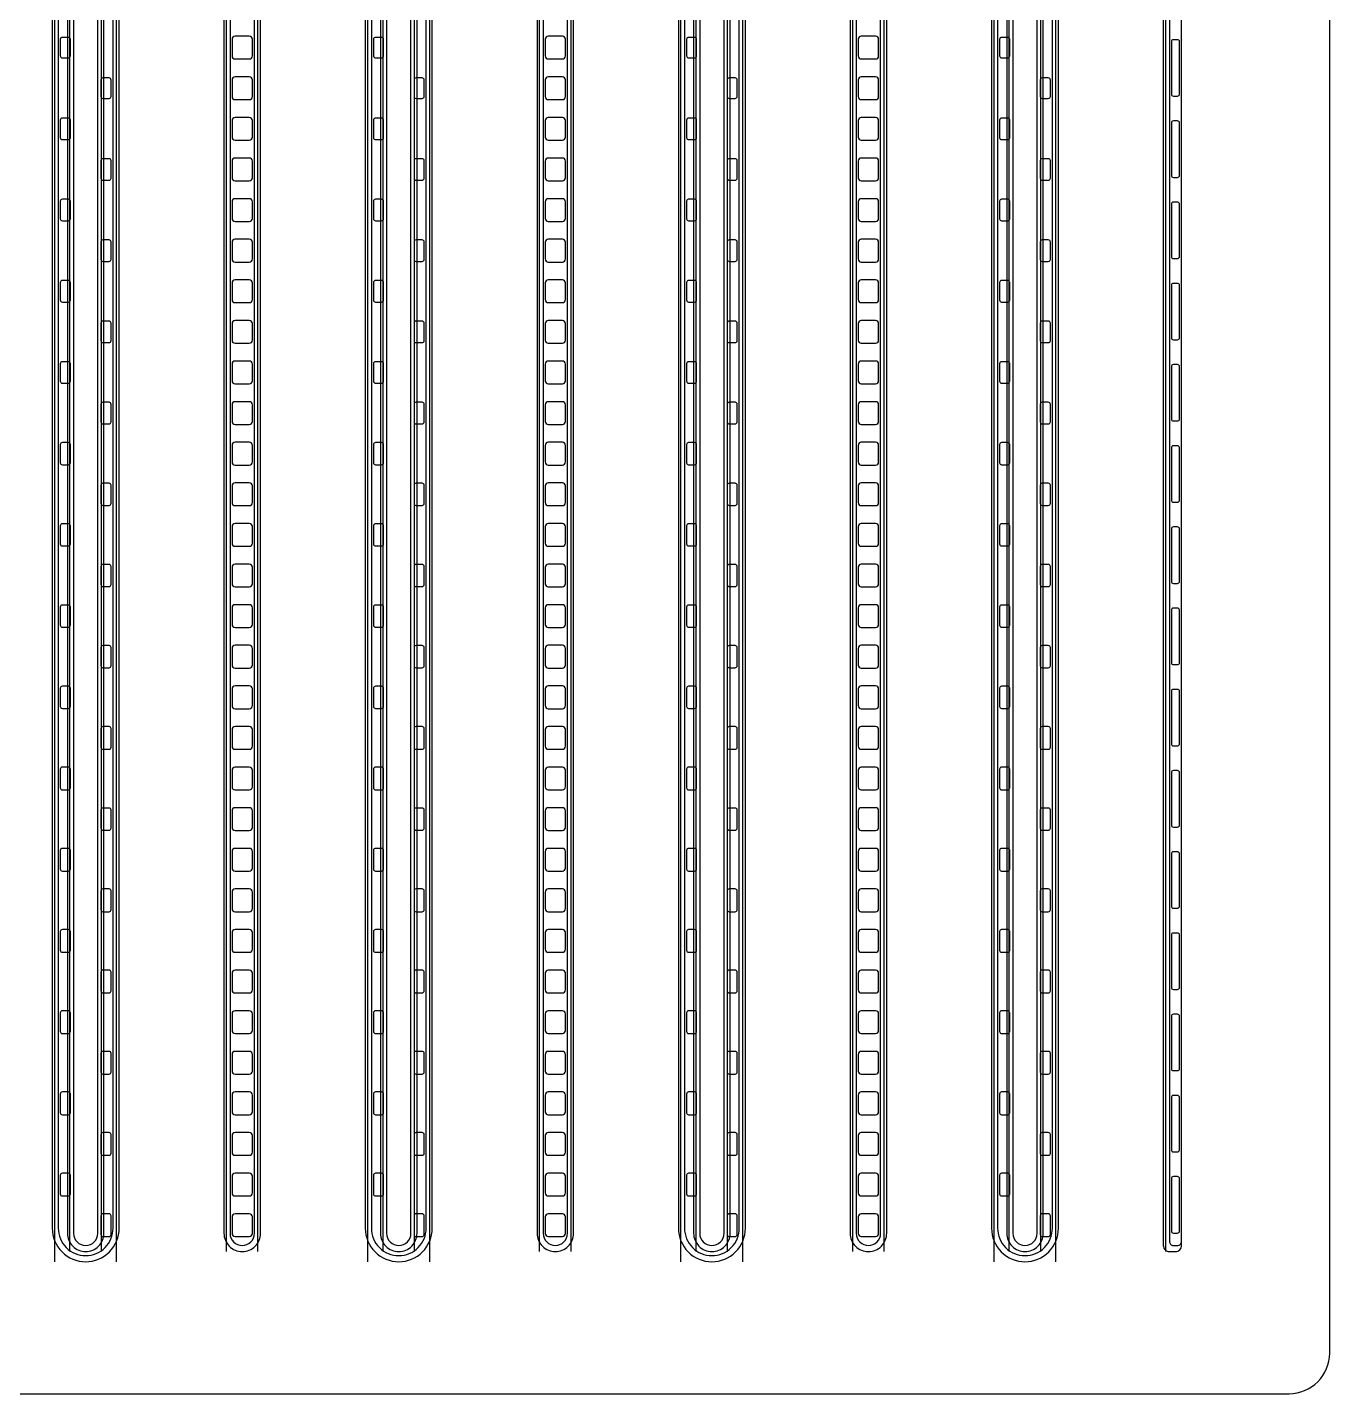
# Model space of a CAD drawing. Header units: millimetres. Extents: x -61 to 69, y -61 to 70.
# Drawn here: x -2.9 to 61.3, y -61.3 to 6 of the extents above; entities that cross this region are included whole.
import ezdxf

# ---------------------------------------------------------------- set-up
doc = ezdxf.new("R2010")
doc.units = ezdxf.units.MM
for name, color, linetype in [('LAND_GROOVE_BOTH_FACES', 2, 'Continuous'), ('LAND_RECESS_TOP', 3, 'Continuous'), ('LAND_WINDOW_THRU', 4, 'Continuous'), ('MASK_NO_FILLER', 30, 'Continuous'), ('OUTLINE_BOTH', 7, 'Continuous'), ('WEB_ORIFICE_INLET', 1, 'Continuous'), ('WEB_ORIFICE_OUTLET', 5, 'Continuous')]:
    doc.layers.add(name, color=color, linetype=linetype)

msp = doc.modelspace()

# ---------------------------------------------------------------- linework, layer by layer
at = {"layer": 'LAND_GROOVE_BOTH_FACES'}
for p, q in [((-1.525, -54.8), (-1.525, 54.8)), ((1.525, -54.8), (1.525, 54.8)), ((13.904, -54.8), (13.904, 54.8)), ((16.954, -54.8), (16.954, 54.8)), ((29.332, -54.8), (29.332, 54.8)), ((32.382, -54.8), (32.382, 54.8)), ((44.761, -54.8), (44.761, 54.8)), ((47.811, -54.8), (47.811, 54.8)), ((-0.775, -54.3), (-0.775, 54.3)), ((0.775, -54.3), (0.775, 54.3)), ((6.939, -54.3), (6.939, 54.3)), ((8.489, -54.3), (8.489, 54.3)), ((14.654, -54.3), (14.654, 54.3)), ((16.204, -54.3), (16.204, 54.3)), ((22.368, -54.3), (22.368, 54.3)), ((23.918, -54.3), (23.918, 54.3)), ((30.082, -54.3), (30.082, 54.3)), ((31.632, -54.3), (31.632, 54.3)), ((37.796, -54.3), (37.796, 54.3)), ((39.346, -54.3), (39.346, 54.3)), ((45.511, -54.3), (45.511, 54.3)), ((47.061, -54.3), (47.061, 54.3)), ((53.225, -54.3), (53.225, 54.3))]:
    msp.add_line(p, q, dxfattribs=at)
at = {"layer": 'LAND_RECESS_TOP'}
for points in [[(0, -54.5), (0, -54.5, 0.414214), (1.35, -53.15), (1.35, 53.15, 0.414214), (0, 54.5), (0, 54.5, 0.414214), (-1.35, 53.15), (-1.35, -53.15, 0.414214)], [(15.429, -54.5), (15.429, -54.5, 0.414214), (16.779, -53.15), (16.779, 53.15, 0.414214), (15.429, 54.5), (15.429, 54.5, 0.414214), (14.079, 53.15), (14.079, -53.15, 0.414214)], [(30.857, -54.5), (30.857, -54.5, 0.414214), (32.207, -53.15), (32.207, 53.15, 0.414214), (30.857, 54.5), (30.857, 54.5, 0.414214), (29.507, 53.15), (29.507, -53.15, 0.414214)], [(46.286, -54.5), (46.286, -54.5, 0.414214), (47.636, -53.15), (47.636, 53.15, 0.414214), (46.286, 54.5), (46.286, 54.5, 0.414214), (44.936, 53.15), (44.936, -53.15, 0.414214)]]:
    msp.add_lwpolyline(points, format="xyb", close=True, dxfattribs=at)
at = {"layer": 'LAND_WINDOW_THRU'}
for points in [[(0, -54), (0, -54, 0.414214), (0.6, -53.4), (0.6, 53.4, 0.414214), (0, 54), (0, 54, 0.414214), (-0.6, 53.4), (-0.6, -53.4, 0.414214)], [(7.714, -54), (7.714, -54, 0.414214), (8.314, -53.4), (8.314, 53.4, 0.414214), (7.714, 54), (7.714, 54, 0.414214), (7.114, 53.4), (7.114, -53.4, 0.414214)], [(15.429, -54), (15.429, -54, 0.414214), (16.029, -53.4), (16.029, 53.4, 0.414214), (15.429, 54), (15.429, 54, 0.414214), (14.829, 53.4), (14.829, -53.4, 0.414214)], [(23.143, -54), (23.143, -54, 0.414214), (23.743, -53.4), (23.743, 53.4, 0.414214), (23.143, 54), (23.143, 54, 0.414214), (22.543, 53.4), (22.543, -53.4, 0.414214)], [(30.857, -54), (30.857, -54, 0.414214), (31.457, -53.4), (31.457, 53.4, 0.414214), (30.857, 54), (30.857, 54, 0.414214), (30.257, 53.4), (30.257, -53.4, 0.414214)], [(38.571, -54), (38.571, -54, 0.414214), (39.171, -53.4), (39.171, 53.4, 0.414214), (38.571, 54), (38.571, 54, 0.414214), (37.971, 53.4), (37.971, -53.4, 0.414214)], [(46.286, -54), (46.286, -54, 0.414214), (46.886, -53.4), (46.886, 53.4, 0.414214), (46.286, 54), (46.286, 54, 0.414214), (45.686, 53.4), (45.686, -53.4, 0.414214)], [(53.6, -54), (53.8, -54, 0.414214), (54, -53.8), (54, 53.8, 0.414214), (53.8, 54), (53.6, 54, 0.414214), (53.4, 53.8), (53.4, -53.8, 0.414214)]]:
    msp.add_lwpolyline(points, format="xyb", close=True, dxfattribs=at)
at = {"layer": 'MASK_NO_FILLER'}
for points in [[(0, -54.8), (0, -54.8, 0.414214), (1.65, -53.15), (1.65, 53.15, 0.414214), (0, 54.8), (0, 54.8, 0.414214), (-1.65, 53.15), (-1.65, -53.15, 0.414214)], [(15.429, -54.8), (15.429, -54.8, 0.414214), (17.079, -53.15), (17.079, 53.15, 0.414214), (15.429, 54.8), (15.429, 54.8, 0.414214), (13.779, 53.15), (13.779, -53.15, 0.414214)], [(30.857, -54.8), (30.857, -54.8, 0.414214), (32.507, -53.15), (32.507, 53.15, 0.414214), (30.857, 54.8), (30.857, 54.8, 0.414214), (29.207, 53.15), (29.207, -53.15, 0.414214)], [(46.286, -54.8), (46.286, -54.8, 0.414214), (47.936, -53.15), (47.936, 53.15, 0.414214), (46.286, 54.8), (46.286, 54.8, 0.414214), (44.636, 53.15), (44.636, -53.15, 0.414214)], [(0, -54.3), (0, -54.3, 0.414214), (0.9, -53.4), (0.9, 53.4, 0.414214), (0, 54.3), (0, 54.3, 0.414214), (-0.9, 53.4), (-0.9, -53.4, 0.414214)], [(7.714, -54.3), (7.714, -54.3, 0.414214), (8.614, -53.4), (8.614, 53.4, 0.414214), (7.714, 54.3), (7.714, 54.3, 0.414214), (6.814, 53.4), (6.814, -53.4, 0.414214)], [(15.429, -54.3), (15.429, -54.3, 0.414214), (16.329, -53.4), (16.329, 53.4, 0.414214), (15.429, 54.3), (15.429, 54.3, 0.414214), (14.529, 53.4), (14.529, -53.4, 0.414214)], [(23.143, -54.3), (23.143, -54.3, 0.414214), (24.043, -53.4), (24.043, 53.4, 0.414214), (23.143, 54.3), (23.143, 54.3, 0.414214), (22.243, 53.4), (22.243, -53.4, 0.414214)], [(30.857, -54.3), (30.857, -54.3, 0.414214), (31.757, -53.4), (31.757, 53.4, 0.414214), (30.857, 54.3), (30.857, 54.3, 0.414214), (29.957, 53.4), (29.957, -53.4, 0.414214)], [(38.571, -54.3), (38.571, -54.3, 0.414214), (39.471, -53.4), (39.471, 53.4, 0.414214), (38.571, 54.3), (38.571, 54.3, 0.414214), (37.671, 53.4), (37.671, -53.4, 0.414214)], [(46.286, -54.3), (46.286, -54.3, 0.414214), (47.186, -53.4), (47.186, 53.4, 0.414214), (46.286, 54.3), (46.286, 54.3, 0.414214), (45.386, 53.4), (45.386, -53.4, 0.414214)], [(53.4, -54.3), (53.7, -54.3, 0.414214), (54, -54), (54, 54, 0.414214), (53.7, 54.3), (53.4, 54.3, 0.414214), (53.1, 54), (53.1, -54, 0.414214)]]:
    msp.add_lwpolyline(points, format="xyb", close=True, dxfattribs=at)
at = {"layer": 'OUTLINE_BOTH'}
msp.add_lwpolyline([(-59.3, -61.3), (59.3, -61.3, 0.414214), (61.3, -59.3), (61.3, 59.3, 0.414214), (59.3, 61.3), (-59.3, 61.3, 0.414214), (-61.3, 59.3), (-61.3, -59.3, 0.414214)], format="xyb", close=True, dxfattribs=at)
at = {"layer": 'WEB_ORIFICE_INLET'}
for points in [[(-1.15, 4.495), (-0.85, 4.495, 0.414214), (-0.75, 4.595), (-0.75, 5.405, 0.414214), (-0.85, 5.505), (-1.15, 5.505, 0.414214), (-1.25, 5.405), (-1.25, 4.595, 0.414214)], [(14.279, 4.495), (14.579, 4.495, 0.414214), (14.679, 4.595), (14.679, 5.405, 0.414214), (14.579, 5.505), (14.279, 5.505, 0.414214), (14.179, 5.405), (14.179, 4.595, 0.414214)], [(29.707, 4.495), (30.007, 4.495, 0.414214), (30.107, 4.595), (30.107, 5.405, 0.414214), (30.007, 5.505), (29.707, 5.505, 0.414214), (29.607, 5.405), (29.607, 4.595, 0.414214)], [(45.136, 4.495), (45.436, 4.495, 0.414214), (45.536, 4.595), (45.536, 5.405, 0.414214), (45.436, 5.505), (45.136, 5.505, 0.414214), (45.036, 5.405), (45.036, 4.595, 0.414214)], [(0.85, 2.495), (1.15, 2.495, 0.414214), (1.25, 2.595), (1.25, 3.405, 0.414214), (1.15, 3.505), (0.85, 3.505, 0.414214), (0.75, 3.405), (0.75, 2.595, 0.414214)], [(16.279, 2.495), (16.579, 2.495, 0.414214), (16.679, 2.595), (16.679, 3.405, 0.414214), (16.579, 3.505), (16.279, 3.505, 0.414214), (16.179, 3.405), (16.179, 2.595, 0.414214)], [(31.707, 2.495), (32.007, 2.495, 0.414214), (32.107, 2.595), (32.107, 3.405, 0.414214), (32.007, 3.505), (31.707, 3.505, 0.414214), (31.607, 3.405), (31.607, 2.595, 0.414214)], [(47.136, 2.495), (47.436, 2.495, 0.414214), (47.536, 2.595), (47.536, 3.405, 0.414214), (47.436, 3.505), (47.136, 3.505, 0.414214), (47.036, 3.405), (47.036, 2.595, 0.414214)], [(-1.15, 0.47), (-0.85, 0.47, 0.414214), (-0.75, 0.57), (-0.75, 1.43, 0.414214), (-0.85, 1.53), (-1.15, 1.53, 0.414214), (-1.25, 1.43), (-1.25, 0.57, 0.414214)], [(14.279, 0.47), (14.579, 0.47, 0.414214), (14.679, 0.57), (14.679, 1.43, 0.414214), (14.579, 1.53), (14.279, 1.53, 0.414214), (14.179, 1.43), (14.179, 0.57, 0.414214)], [(29.707, 0.47), (30.007, 0.47, 0.414214), (30.107, 0.57), (30.107, 1.43, 0.414214), (30.007, 1.53), (29.707, 1.53, 0.414214), (29.607, 1.43), (29.607, 0.57, 0.414214)], [(45.136, 0.47), (45.436, 0.47, 0.414214), (45.536, 0.57), (45.536, 1.43, 0.414214), (45.436, 1.53), (45.136, 1.53, 0.414214), (45.036, 1.43), (45.036, 0.57, 0.414214)], [(0.85, -1.53), (1.15, -1.53, 0.414214), (1.25, -1.43), (1.25, -0.57, 0.414214), (1.15, -0.47), (0.85, -0.47, 0.414214), (0.75, -0.57), (0.75, -1.43, 0.414214)], [(16.279, -1.53), (16.579, -1.53, 0.414214), (16.679, -1.43), (16.679, -0.57, 0.414214), (16.579, -0.47), (16.279, -0.47, 0.414214), (16.179, -0.57), (16.179, -1.43, 0.414214)], [(31.707, -1.53), (32.007, -1.53, 0.414214), (32.107, -1.43), (32.107, -0.57, 0.414214), (32.007, -0.47), (31.707, -0.47, 0.414214), (31.607, -0.57), (31.607, -1.43, 0.414214)], [(47.136, -1.53), (47.436, -1.53, 0.414214), (47.536, -1.43), (47.536, -0.57, 0.414214), (47.436, -0.47), (47.136, -0.47, 0.414214), (47.036, -0.57), (47.036, -1.43, 0.414214)], [(-1.15, -3.53), (-0.85, -3.53, 0.414214), (-0.75, -3.43), (-0.75, -2.57, 0.414214), (-0.85, -2.47), (-1.15, -2.47, 0.414214), (-1.25, -2.57), (-1.25, -3.43, 0.414214)], [(14.279, -3.53), (14.579, -3.53, 0.414214), (14.679, -3.43), (14.679, -2.57, 0.414214), (14.579, -2.47), (14.279, -2.47, 0.414214), (14.179, -2.57), (14.179, -3.43, 0.414214)], [(29.707, -3.53), (30.007, -3.53, 0.414214), (30.107, -3.43), (30.107, -2.57, 0.414214), (30.007, -2.47), (29.707, -2.47, 0.414214), (29.607, -2.57), (29.607, -3.43, 0.414214)], [(45.136, -3.53), (45.436, -3.53, 0.414214), (45.536, -3.43), (45.536, -2.57, 0.414214), (45.436, -2.47), (45.136, -2.47, 0.414214), (45.036, -2.57), (45.036, -3.43, 0.414214)], [(0.85, -5.53), (1.15, -5.53, 0.414214), (1.25, -5.43), (1.25, -4.57, 0.414214), (1.15, -4.47), (0.85, -4.47, 0.414214), (0.75, -4.57), (0.75, -5.43, 0.414214)], [(16.279, -5.53), (16.579, -5.53, 0.414214), (16.679, -5.43), (16.679, -4.57, 0.414214), (16.579, -4.47), (16.279, -4.47, 0.414214), (16.179, -4.57), (16.179, -5.43, 0.414214)], [(31.707, -5.53), (32.007, -5.53, 0.414214), (32.107, -5.43), (32.107, -4.57, 0.414214), (32.007, -4.47), (31.707, -4.47, 0.414214), (31.607, -4.57), (31.607, -5.43, 0.414214)], [(47.136, -5.53), (47.436, -5.53, 0.414214), (47.536, -5.43), (47.536, -4.57, 0.414214), (47.436, -4.47), (47.136, -4.47, 0.414214), (47.036, -4.57), (47.036, -5.43, 0.414214)], [(-1.15, -7.53), (-0.85, -7.53, 0.414214), (-0.75, -7.43), (-0.75, -6.57, 0.414214), (-0.85, -6.47), (-1.15, -6.47, 0.414214), (-1.25, -6.57), (-1.25, -7.43, 0.414214)], [(14.279, -7.53), (14.579, -7.53, 0.414214), (14.679, -7.43), (14.679, -6.57, 0.414214), (14.579, -6.47), (14.279, -6.47, 0.414214), (14.179, -6.57), (14.179, -7.43, 0.414214)], [(29.707, -7.53), (30.007, -7.53, 0.414214), (30.107, -7.43), (30.107, -6.57, 0.414214), (30.007, -6.47), (29.707, -6.47, 0.414214), (29.607, -6.57), (29.607, -7.43, 0.414214)], [(45.136, -7.53), (45.436, -7.53, 0.414214), (45.536, -7.43), (45.536, -6.57, 0.414214), (45.436, -6.47), (45.136, -6.47, 0.414214), (45.036, -6.57), (45.036, -7.43, 0.414214)], [(0.85, -9.53), (1.15, -9.53, 0.414214), (1.25, -9.43), (1.25, -8.57, 0.414214), (1.15, -8.47), (0.85, -8.47, 0.414214), (0.75, -8.57), (0.75, -9.43, 0.414214)], [(16.279, -9.53), (16.579, -9.53, 0.414214), (16.679, -9.43), (16.679, -8.57, 0.414214), (16.579, -8.47), (16.279, -8.47, 0.414214), (16.179, -8.57), (16.179, -9.43, 0.414214)], [(31.707, -9.53), (32.007, -9.53, 0.414214), (32.107, -9.43), (32.107, -8.57, 0.414214), (32.007, -8.47), (31.707, -8.47, 0.414214), (31.607, -8.57), (31.607, -9.43, 0.414214)], [(47.136, -9.53), (47.436, -9.53, 0.414214), (47.536, -9.43), (47.536, -8.57, 0.414214), (47.436, -8.47), (47.136, -8.47, 0.414214), (47.036, -8.57), (47.036, -9.43, 0.414214)], [(-1.15, -11.53), (-0.85, -11.53, 0.414214), (-0.75, -11.43), (-0.75, -10.57, 0.414214), (-0.85, -10.47), (-1.15, -10.47, 0.414214), (-1.25, -10.57), (-1.25, -11.43, 0.414214)], [(14.279, -11.53), (14.579, -11.53, 0.414214), (14.679, -11.43), (14.679, -10.57, 0.414214), (14.579, -10.47), (14.279, -10.47, 0.414214), (14.179, -10.57), (14.179, -11.43, 0.414214)], [(29.707, -11.53), (30.007, -11.53, 0.414214), (30.107, -11.43), (30.107, -10.57, 0.414214), (30.007, -10.47), (29.707, -10.47, 0.414214), (29.607, -10.57), (29.607, -11.43, 0.414214)], [(45.136, -11.53), (45.436, -11.53, 0.414214), (45.536, -11.43), (45.536, -10.57, 0.414214), (45.436, -10.47), (45.136, -10.47, 0.414214), (45.036, -10.57), (45.036, -11.43, 0.414214)], [(0.85, -13.53), (1.15, -13.53, 0.414214), (1.25, -13.43), (1.25, -12.57, 0.414214), (1.15, -12.47), (0.85, -12.47, 0.414214), (0.75, -12.57), (0.75, -13.43, 0.414214)], [(16.279, -13.53), (16.579, -13.53, 0.414214), (16.679, -13.43), (16.679, -12.57, 0.414214), (16.579, -12.47), (16.279, -12.47, 0.414214), (16.179, -12.57), (16.179, -13.43, 0.414214)], [(31.707, -13.53), (32.007, -13.53, 0.414214), (32.107, -13.43), (32.107, -12.57, 0.414214), (32.007, -12.47), (31.707, -12.47, 0.414214), (31.607, -12.57), (31.607, -13.43, 0.414214)], [(47.136, -13.53), (47.436, -13.53, 0.414214), (47.536, -13.43), (47.536, -12.57, 0.414214), (47.436, -12.47), (47.136, -12.47, 0.414214), (47.036, -12.57), (47.036, -13.43, 0.414214)], [(-1.15, -15.545), (-0.85, -15.545, 0.414214), (-0.75, -15.445), (-0.75, -14.555, 0.414214), (-0.85, -14.455), (-1.15, -14.455, 0.414214), (-1.25, -14.555), (-1.25, -15.445, 0.414214)], [(14.279, -15.545), (14.579, -15.545, 0.414214), (14.679, -15.445), (14.679, -14.555, 0.414214), (14.579, -14.455), (14.279, -14.455, 0.414214), (14.179, -14.555), (14.179, -15.445, 0.414214)], [(29.707, -15.545), (30.007, -15.545, 0.414214), (30.107, -15.445), (30.107, -14.555, 0.414214), (30.007, -14.455), (29.707, -14.455, 0.414214), (29.607, -14.555), (29.607, -15.445, 0.414214)], [(45.136, -15.545), (45.436, -15.545, 0.414214), (45.536, -15.445), (45.536, -14.555, 0.414214), (45.436, -14.455), (45.136, -14.455, 0.414214), (45.036, -14.555), (45.036, -15.445, 0.414214)], [(0.85, -17.545), (1.15, -17.545, 0.414214), (1.25, -17.445), (1.25, -16.555, 0.414214), (1.15, -16.455), (0.85, -16.455, 0.414214), (0.75, -16.555), (0.75, -17.445, 0.414214)], [(16.279, -17.545), (16.579, -17.545, 0.414214), (16.679, -17.445), (16.679, -16.555, 0.414214), (16.579, -16.455), (16.279, -16.455, 0.414214), (16.179, -16.555), (16.179, -17.445, 0.414214)], [(31.707, -17.545), (32.007, -17.545, 0.414214), (32.107, -17.445), (32.107, -16.555, 0.414214), (32.007, -16.455), (31.707, -16.455, 0.414214), (31.607, -16.555), (31.607, -17.445, 0.414214)], [(47.136, -17.545), (47.436, -17.545, 0.414214), (47.536, -17.445), (47.536, -16.555, 0.414214), (47.436, -16.455), (47.136, -16.455, 0.414214), (47.036, -16.555), (47.036, -17.445, 0.414214)], [(-1.15, -19.545), (-0.85, -19.545, 0.414214), (-0.75, -19.445), (-0.75, -18.555, 0.414214), (-0.85, -18.455), (-1.15, -18.455, 0.414214), (-1.25, -18.555), (-1.25, -19.445, 0.414214)], [(14.279, -19.545), (14.579, -19.545, 0.414214), (14.679, -19.445), (14.679, -18.555, 0.414214), (14.579, -18.455), (14.279, -18.455, 0.414214), (14.179, -18.555), (14.179, -19.445, 0.414214)], [(29.707, -19.545), (30.007, -19.545, 0.414214), (30.107, -19.445), (30.107, -18.555, 0.414214), (30.007, -18.455), (29.707, -18.455, 0.414214), (29.607, -18.555), (29.607, -19.445, 0.414214)], [(45.136, -19.545), (45.436, -19.545, 0.414214), (45.536, -19.445), (45.536, -18.555, 0.414214), (45.436, -18.455), (45.136, -18.455, 0.414214), (45.036, -18.555), (45.036, -19.445, 0.414214)], [(0.85, -21.545), (1.15, -21.545, 0.414214), (1.25, -21.445), (1.25, -20.555, 0.414214), (1.15, -20.455), (0.85, -20.455, 0.414214), (0.75, -20.555), (0.75, -21.445, 0.414214)], [(16.279, -21.545), (16.579, -21.545, 0.414214), (16.679, -21.445), (16.679, -20.555, 0.414214), (16.579, -20.455), (16.279, -20.455, 0.414214), (16.179, -20.555), (16.179, -21.445, 0.414214)], [(31.707, -21.545), (32.007, -21.545, 0.414214), (32.107, -21.445), (32.107, -20.555, 0.414214), (32.007, -20.455), (31.707, -20.455, 0.414214), (31.607, -20.555), (31.607, -21.445, 0.414214)], [(47.136, -21.545), (47.436, -21.545, 0.414214), (47.536, -21.445), (47.536, -20.555, 0.414214), (47.436, -20.455), (47.136, -20.455, 0.414214), (47.036, -20.555), (47.036, -21.445, 0.414214)], [(-1.15, -23.545), (-0.85, -23.545, 0.414214), (-0.75, -23.445), (-0.75, -22.555, 0.414214), (-0.85, -22.455), (-1.15, -22.455, 0.414214), (-1.25, -22.555), (-1.25, -23.445, 0.414214)], [(14.279, -23.545), (14.579, -23.545, 0.414214), (14.679, -23.445), (14.679, -22.555, 0.414214), (14.579, -22.455), (14.279, -22.455, 0.414214), (14.179, -22.555), (14.179, -23.445, 0.414214)], [(29.707, -23.545), (30.007, -23.545, 0.414214), (30.107, -23.445), (30.107, -22.555, 0.414214), (30.007, -22.455), (29.707, -22.455, 0.414214), (29.607, -22.555), (29.607, -23.445, 0.414214)], [(45.136, -23.545), (45.436, -23.545, 0.414214), (45.536, -23.445), (45.536, -22.555, 0.414214), (45.436, -22.455), (45.136, -22.455, 0.414214), (45.036, -22.555), (45.036, -23.445, 0.414214)], [(0.85, -25.545), (1.15, -25.545, 0.414214), (1.25, -25.445), (1.25, -24.555, 0.414214), (1.15, -24.455), (0.85, -24.455, 0.414214), (0.75, -24.555), (0.75, -25.445, 0.414214)], [(16.279, -25.545), (16.579, -25.545, 0.414214), (16.679, -25.445), (16.679, -24.555, 0.414214), (16.579, -24.455), (16.279, -24.455, 0.414214), (16.179, -24.555), (16.179, -25.445, 0.414214)], [(31.707, -25.545), (32.007, -25.545, 0.414214), (32.107, -25.445), (32.107, -24.555, 0.414214), (32.007, -24.455), (31.707, -24.455, 0.414214), (31.607, -24.555), (31.607, -25.445, 0.414214)], [(47.136, -25.545), (47.436, -25.545, 0.414214), (47.536, -25.445), (47.536, -24.555, 0.414214), (47.436, -24.455), (47.136, -24.455, 0.414214), (47.036, -24.555), (47.036, -25.445, 0.414214)], [(-1.15, -27.545), (-0.85, -27.545, 0.414214), (-0.75, -27.445), (-0.75, -26.555, 0.414214), (-0.85, -26.455), (-1.15, -26.455, 0.414214), (-1.25, -26.555), (-1.25, -27.445, 0.414214)], [(14.279, -27.545), (14.579, -27.545, 0.414214), (14.679, -27.445), (14.679, -26.555, 0.414214), (14.579, -26.455), (14.279, -26.455, 0.414214), (14.179, -26.555), (14.179, -27.445, 0.414214)], [(29.707, -27.545), (30.007, -27.545, 0.414214), (30.107, -27.445), (30.107, -26.555, 0.414214), (30.007, -26.455), (29.707, -26.455, 0.414214), (29.607, -26.555), (29.607, -27.445, 0.414214)], [(45.136, -27.545), (45.436, -27.545, 0.414214), (45.536, -27.445), (45.536, -26.555, 0.414214), (45.436, -26.455), (45.136, -26.455, 0.414214), (45.036, -26.555), (45.036, -27.445, 0.414214)], [(0.85, -29.56), (1.15, -29.56, 0.414214), (1.25, -29.46), (1.25, -28.54, 0.414214), (1.15, -28.44), (0.85, -28.44, 0.414214), (0.75, -28.54), (0.75, -29.46, 0.414214)], [(16.279, -29.56), (16.579, -29.56, 0.414214), (16.679, -29.46), (16.679, -28.54, 0.414214), (16.579, -28.44), (16.279, -28.44, 0.414214), (16.179, -28.54), (16.179, -29.46, 0.414214)], [(31.707, -29.56), (32.007, -29.56, 0.414214), (32.107, -29.46), (32.107, -28.54, 0.414214), (32.007, -28.44), (31.707, -28.44, 0.414214), (31.607, -28.54), (31.607, -29.46, 0.414214)], [(47.136, -29.56), (47.436, -29.56, 0.414214), (47.536, -29.46), (47.536, -28.54, 0.414214), (47.436, -28.44), (47.136, -28.44, 0.414214), (47.036, -28.54), (47.036, -29.46, 0.414214)], [(-1.15, -31.56), (-0.85, -31.56, 0.414214), (-0.75, -31.46), (-0.75, -30.54, 0.414214), (-0.85, -30.44), (-1.15, -30.44, 0.414214), (-1.25, -30.54), (-1.25, -31.46, 0.414214)], [(14.279, -31.56), (14.579, -31.56, 0.414214), (14.679, -31.46), (14.679, -30.54, 0.414214), (14.579, -30.44), (14.279, -30.44, 0.414214), (14.179, -30.54), (14.179, -31.46, 0.414214)], [(29.707, -31.56), (30.007, -31.56, 0.414214), (30.107, -31.46), (30.107, -30.54, 0.414214), (30.007, -30.44), (29.707, -30.44, 0.414214), (29.607, -30.54), (29.607, -31.46, 0.414214)], [(45.136, -31.56), (45.436, -31.56, 0.414214), (45.536, -31.46), (45.536, -30.54, 0.414214), (45.436, -30.44), (45.136, -30.44, 0.414214), (45.036, -30.54), (45.036, -31.46, 0.414214)], [(0.85, -33.545), (1.15, -33.545, 0.414214), (1.25, -33.445), (1.25, -32.555, 0.414214), (1.15, -32.455), (0.85, -32.455, 0.414214), (0.75, -32.555), (0.75, -33.445, 0.414214)], [(16.279, -33.545), (16.579, -33.545, 0.414214), (16.679, -33.445), (16.679, -32.555, 0.414214), (16.579, -32.455), (16.279, -32.455, 0.414214), (16.179, -32.555), (16.179, -33.445, 0.414214)], [(31.707, -33.545), (32.007, -33.545, 0.414214), (32.107, -33.445), (32.107, -32.555, 0.414214), (32.007, -32.455), (31.707, -32.455, 0.414214), (31.607, -32.555), (31.607, -33.445, 0.414214)], [(47.136, -33.545), (47.436, -33.545, 0.414214), (47.536, -33.445), (47.536, -32.555, 0.414214), (47.436, -32.455), (47.136, -32.455, 0.414214), (47.036, -32.555), (47.036, -33.445, 0.414214)], [(-1.15, -35.56), (-0.85, -35.56, 0.414214), (-0.75, -35.46), (-0.75, -34.54, 0.414214), (-0.85, -34.44), (-1.15, -34.44, 0.414214), (-1.25, -34.54), (-1.25, -35.46, 0.414214)], [(14.279, -35.56), (14.579, -35.56, 0.414214), (14.679, -35.46), (14.679, -34.54, 0.414214), (14.579, -34.44), (14.279, -34.44, 0.414214), (14.179, -34.54), (14.179, -35.46, 0.414214)], [(29.707, -35.56), (30.007, -35.56, 0.414214), (30.107, -35.46), (30.107, -34.54, 0.414214), (30.007, -34.44), (29.707, -34.44, 0.414214), (29.607, -34.54), (29.607, -35.46, 0.414214)], [(45.136, -35.56), (45.436, -35.56, 0.414214), (45.536, -35.46), (45.536, -34.54, 0.414214), (45.436, -34.44), (45.136, -34.44, 0.414214), (45.036, -34.54), (45.036, -35.46, 0.414214)], [(0.85, -37.56), (1.15, -37.56, 0.414214), (1.25, -37.46), (1.25, -36.54, 0.414214), (1.15, -36.44), (0.85, -36.44, 0.414214), (0.75, -36.54), (0.75, -37.46, 0.414214)], [(16.279, -37.56), (16.579, -37.56, 0.414214), (16.679, -37.46), (16.679, -36.54, 0.414214), (16.579, -36.44), (16.279, -36.44, 0.414214), (16.179, -36.54), (16.179, -37.46, 0.414214)], [(31.707, -37.56), (32.007, -37.56, 0.414214), (32.107, -37.46), (32.107, -36.54, 0.414214), (32.007, -36.44), (31.707, -36.44, 0.414214), (31.607, -36.54), (31.607, -37.46, 0.414214)], [(47.136, -37.56), (47.436, -37.56, 0.414214), (47.536, -37.46), (47.536, -36.54, 0.414214), (47.436, -36.44), (47.136, -36.44, 0.414214), (47.036, -36.54), (47.036, -37.46, 0.414214)], [(-1.15, -39.56), (-0.85, -39.56, 0.414214), (-0.75, -39.46), (-0.75, -38.54, 0.414214), (-0.85, -38.44), (-1.15, -38.44, 0.414214), (-1.25, -38.54), (-1.25, -39.46, 0.414214)], [(14.279, -39.56), (14.579, -39.56, 0.414214), (14.679, -39.46), (14.679, -38.54, 0.414214), (14.579, -38.44), (14.279, -38.44, 0.414214), (14.179, -38.54), (14.179, -39.46, 0.414214)], [(29.707, -39.56), (30.007, -39.56, 0.414214), (30.107, -39.46), (30.107, -38.54, 0.414214), (30.007, -38.44), (29.707, -38.44, 0.414214), (29.607, -38.54), (29.607, -39.46, 0.414214)], [(45.136, -39.56), (45.436, -39.56, 0.414214), (45.536, -39.46), (45.536, -38.54, 0.414214), (45.436, -38.44), (45.136, -38.44, 0.414214), (45.036, -38.54), (45.036, -39.46, 0.414214)], [(0.85, -41.56), (1.15, -41.56, 0.414214), (1.25, -41.46), (1.25, -40.54, 0.414214), (1.15, -40.44), (0.85, -40.44, 0.414214), (0.75, -40.54), (0.75, -41.46, 0.414214)], [(16.279, -41.56), (16.579, -41.56, 0.414214), (16.679, -41.46), (16.679, -40.54, 0.414214), (16.579, -40.44), (16.279, -40.44, 0.414214), (16.179, -40.54), (16.179, -41.46, 0.414214)], [(31.707, -41.56), (32.007, -41.56, 0.414214), (32.107, -41.46), (32.107, -40.54, 0.414214), (32.007, -40.44), (31.707, -40.44, 0.414214), (31.607, -40.54), (31.607, -41.46, 0.414214)], [(47.136, -41.56), (47.436, -41.56, 0.414214), (47.536, -41.46), (47.536, -40.54, 0.414214), (47.436, -40.44), (47.136, -40.44, 0.414214), (47.036, -40.54), (47.036, -41.46, 0.414214)], [(-1.15, -43.56), (-0.85, -43.56, 0.414214), (-0.75, -43.46), (-0.75, -42.54, 0.414214), (-0.85, -42.44), (-1.15, -42.44, 0.414214), (-1.25, -42.54), (-1.25, -43.46, 0.414214)], [(14.279, -43.56), (14.579, -43.56, 0.414214), (14.679, -43.46), (14.679, -42.54, 0.414214), (14.579, -42.44), (14.279, -42.44, 0.414214), (14.179, -42.54), (14.179, -43.46, 0.414214)], [(29.707, -43.56), (30.007, -43.56, 0.414214), (30.107, -43.46), (30.107, -42.54, 0.414214), (30.007, -42.44), (29.707, -42.44, 0.414214), (29.607, -42.54), (29.607, -43.46, 0.414214)], [(45.136, -43.56), (45.436, -43.56, 0.414214), (45.536, -43.46), (45.536, -42.54, 0.414214), (45.436, -42.44), (45.136, -42.44, 0.414214), (45.036, -42.54), (45.036, -43.46, 0.414214)], [(0.85, -45.56), (1.15, -45.56, 0.414214), (1.25, -45.46), (1.25, -44.54, 0.414214), (1.15, -44.44), (0.85, -44.44, 0.414214), (0.75, -44.54), (0.75, -45.46, 0.414214)], [(16.279, -45.56), (16.579, -45.56, 0.414214), (16.679, -45.46), (16.679, -44.54, 0.414214), (16.579, -44.44), (16.279, -44.44, 0.414214), (16.179, -44.54), (16.179, -45.46, 0.414214)], [(31.707, -45.56), (32.007, -45.56, 0.414214), (32.107, -45.46), (32.107, -44.54, 0.414214), (32.007, -44.44), (31.707, -44.44, 0.414214), (31.607, -44.54), (31.607, -45.46, 0.414214)], [(47.136, -45.56), (47.436, -45.56, 0.414214), (47.536, -45.46), (47.536, -44.54, 0.414214), (47.436, -44.44), (47.136, -44.44, 0.414214), (47.036, -44.54), (47.036, -45.46, 0.414214)], [(-1.15, -47.56), (-0.85, -47.56, 0.414214), (-0.75, -47.46), (-0.75, -46.54, 0.414214), (-0.85, -46.44), (-1.15, -46.44, 0.414214), (-1.25, -46.54), (-1.25, -47.46, 0.414214)], [(14.279, -47.56), (14.579, -47.56, 0.414214), (14.679, -47.46), (14.679, -46.54, 0.414214), (14.579, -46.44), (14.279, -46.44, 0.414214), (14.179, -46.54), (14.179, -47.46, 0.414214)], [(29.707, -47.56), (30.007, -47.56, 0.414214), (30.107, -47.46), (30.107, -46.54, 0.414214), (30.007, -46.44), (29.707, -46.44, 0.414214), (29.607, -46.54), (29.607, -47.46, 0.414214)], [(45.136, -47.56), (45.436, -47.56, 0.414214), (45.536, -47.46), (45.536, -46.54, 0.414214), (45.436, -46.44), (45.136, -46.44, 0.414214), (45.036, -46.54), (45.036, -47.46, 0.414214)], [(0.85, -49.56), (1.15, -49.56, 0.414214), (1.25, -49.46), (1.25, -48.54, 0.414214), (1.15, -48.44), (0.85, -48.44, 0.414214), (0.75, -48.54), (0.75, -49.46, 0.414214)], [(16.279, -49.56), (16.579, -49.56, 0.414214), (16.679, -49.46), (16.679, -48.54, 0.414214), (16.579, -48.44), (16.279, -48.44, 0.414214), (16.179, -48.54), (16.179, -49.46, 0.414214)], [(31.707, -49.56), (32.007, -49.56, 0.414214), (32.107, -49.46), (32.107, -48.54, 0.414214), (32.007, -48.44), (31.707, -48.44, 0.414214), (31.607, -48.54), (31.607, -49.46, 0.414214)], [(47.136, -49.56), (47.436, -49.56, 0.414214), (47.536, -49.46), (47.536, -48.54, 0.414214), (47.436, -48.44), (47.136, -48.44, 0.414214), (47.036, -48.54), (47.036, -49.46, 0.414214)], [(-1.15, -51.56), (-0.85, -51.56, 0.414214), (-0.75, -51.46), (-0.75, -50.54, 0.414214), (-0.85, -50.44), (-1.15, -50.44, 0.414214), (-1.25, -50.54), (-1.25, -51.46, 0.414214)], [(14.279, -51.56), (14.579, -51.56, 0.414214), (14.679, -51.46), (14.679, -50.54, 0.414214), (14.579, -50.44), (14.279, -50.44, 0.414214), (14.179, -50.54), (14.179, -51.46, 0.414214)], [(29.707, -51.56), (30.007, -51.56, 0.414214), (30.107, -51.46), (30.107, -50.54, 0.414214), (30.007, -50.44), (29.707, -50.44, 0.414214), (29.607, -50.54), (29.607, -51.46, 0.414214)], [(45.136, -51.56), (45.436, -51.56, 0.414214), (45.536, -51.46), (45.536, -50.54, 0.414214), (45.436, -50.44), (45.136, -50.44, 0.414214), (45.036, -50.54), (45.036, -51.46, 0.414214)], [(0.85, -53.56), (1.15, -53.56, 0.414214), (1.25, -53.46), (1.25, -52.54, 0.414214), (1.15, -52.44), (0.85, -52.44, 0.414214), (0.75, -52.54), (0.75, -53.46, 0.414214)], [(16.279, -53.56), (16.579, -53.56, 0.414214), (16.679, -53.46), (16.679, -52.54, 0.414214), (16.579, -52.44), (16.279, -52.44, 0.414214), (16.179, -52.54), (16.179, -53.46, 0.414214)], [(31.707, -53.56), (32.007, -53.56, 0.414214), (32.107, -53.46), (32.107, -52.54, 0.414214), (32.007, -52.44), (31.707, -52.44, 0.414214), (31.607, -52.54), (31.607, -53.46, 0.414214)], [(47.136, -53.56), (47.436, -53.56, 0.414214), (47.536, -53.46), (47.536, -52.54, 0.414214), (47.436, -52.44), (47.136, -52.44, 0.414214), (47.036, -52.54), (47.036, -53.46, 0.414214)]]:
    msp.add_lwpolyline(points, format="xyb", close=True, dxfattribs=at)
at = {"layer": 'WEB_ORIFICE_OUTLET'}
for points in [[(7.364, 4.44), (8.064, 4.44, 0.414214), (8.214, 4.59), (8.214, 5.41, 0.414214), (8.064, 5.56), (7.364, 5.56, 0.414214), (7.214, 5.41), (7.214, 4.59, 0.414214)], [(22.793, 4.44), (23.493, 4.44, 0.414214), (23.643, 4.59), (23.643, 5.41, 0.414214), (23.493, 5.56), (22.793, 5.56, 0.414214), (22.643, 5.41), (22.643, 4.59, 0.414214)], [(38.221, 4.44), (38.921, 4.44, 0.414214), (39.071, 4.59), (39.071, 5.41, 0.414214), (38.921, 5.56), (38.221, 5.56, 0.414214), (38.071, 5.41), (38.071, 4.59, 0.414214)], [(53.6, 2.61), (53.8, 2.61, 0.414214), (53.9, 2.71), (53.9, 5.29, 0.414214), (53.8, 5.39), (53.6, 5.39, 0.414214), (53.5, 5.29), (53.5, 2.71, 0.414214)], [(7.364, 2.44), (8.064, 2.44, 0.414214), (8.214, 2.59), (8.214, 3.41, 0.414214), (8.064, 3.56), (7.364, 3.56, 0.414214), (7.214, 3.41), (7.214, 2.59, 0.414214)], [(22.793, 2.44), (23.493, 2.44, 0.414214), (23.643, 2.59), (23.643, 3.41, 0.414214), (23.493, 3.56), (22.793, 3.56, 0.414214), (22.643, 3.41), (22.643, 2.59, 0.414214)], [(38.221, 2.44), (38.921, 2.44, 0.414214), (39.071, 2.59), (39.071, 3.41, 0.414214), (38.921, 3.56), (38.221, 3.56, 0.414214), (38.071, 3.41), (38.071, 2.59, 0.414214)], [(7.364, 0.44), (8.064, 0.44, 0.414214), (8.214, 0.59), (8.214, 1.41, 0.414214), (8.064, 1.56), (7.364, 1.56, 0.414214), (7.214, 1.41), (7.214, 0.59, 0.414214)], [(22.793, 0.44), (23.493, 0.44, 0.414214), (23.643, 0.59), (23.643, 1.41, 0.414214), (23.493, 1.56), (22.793, 1.56, 0.414214), (22.643, 1.41), (22.643, 0.59, 0.414214)], [(38.221, 0.44), (38.921, 0.44, 0.414214), (39.071, 0.59), (39.071, 1.41, 0.414214), (38.921, 1.56), (38.221, 1.56, 0.414214), (38.071, 1.41), (38.071, 0.59, 0.414214)], [(53.6, -1.39), (53.8, -1.39, 0.414214), (53.9, -1.29), (53.9, 1.29, 0.414214), (53.8, 1.39), (53.6, 1.39, 0.414214), (53.5, 1.29), (53.5, -1.29, 0.414214)], [(7.364, -1.56), (8.064, -1.56, 0.414214), (8.214, -1.41), (8.214, -0.59, 0.414214), (8.064, -0.44), (7.364, -0.44, 0.414214), (7.214, -0.59), (7.214, -1.41, 0.414214)], [(22.793, -1.56), (23.493, -1.56, 0.414214), (23.643, -1.41), (23.643, -0.59, 0.414214), (23.493, -0.44), (22.793, -0.44, 0.414214), (22.643, -0.59), (22.643, -1.41, 0.414214)], [(38.221, -1.56), (38.921, -1.56, 0.414214), (39.071, -1.41), (39.071, -0.59, 0.414214), (38.921, -0.44), (38.221, -0.44, 0.414214), (38.071, -0.59), (38.071, -1.41, 0.414214)], [(7.364, -3.56), (8.064, -3.56, 0.414214), (8.214, -3.41), (8.214, -2.59, 0.414214), (8.064, -2.44), (7.364, -2.44, 0.414214), (7.214, -2.59), (7.214, -3.41, 0.414214)], [(22.793, -3.56), (23.493, -3.56, 0.414214), (23.643, -3.41), (23.643, -2.59, 0.414214), (23.493, -2.44), (22.793, -2.44, 0.414214), (22.643, -2.59), (22.643, -3.41, 0.414214)], [(38.221, -3.56), (38.921, -3.56, 0.414214), (39.071, -3.41), (39.071, -2.59, 0.414214), (38.921, -2.44), (38.221, -2.44, 0.414214), (38.071, -2.59), (38.071, -3.41, 0.414214)], [(53.6, -5.39), (53.8, -5.39, 0.414214), (53.9, -5.29), (53.9, -2.71, 0.414214), (53.8, -2.61), (53.6, -2.61, 0.414214), (53.5, -2.71), (53.5, -5.29, 0.414214)], [(7.364, -5.56), (8.064, -5.56, 0.414214), (8.214, -5.41), (8.214, -4.59, 0.414214), (8.064, -4.44), (7.364, -4.44, 0.414214), (7.214, -4.59), (7.214, -5.41, 0.414214)], [(22.793, -5.56), (23.493, -5.56, 0.414214), (23.643, -5.41), (23.643, -4.59, 0.414214), (23.493, -4.44), (22.793, -4.44, 0.414214), (22.643, -4.59), (22.643, -5.41, 0.414214)], [(38.221, -5.56), (38.921, -5.56, 0.414214), (39.071, -5.41), (39.071, -4.59, 0.414214), (38.921, -4.44), (38.221, -4.44, 0.414214), (38.071, -4.59), (38.071, -5.41, 0.414214)], [(7.364, -7.56), (8.064, -7.56, 0.414214), (8.214, -7.41), (8.214, -6.59, 0.414214), (8.064, -6.44), (7.364, -6.44, 0.414214), (7.214, -6.59), (7.214, -7.41, 0.414214)], [(22.793, -7.56), (23.493, -7.56, 0.414214), (23.643, -7.41), (23.643, -6.59, 0.414214), (23.493, -6.44), (22.793, -6.44, 0.414214), (22.643, -6.59), (22.643, -7.41, 0.414214)], [(38.221, -7.56), (38.921, -7.56, 0.414214), (39.071, -7.41), (39.071, -6.59, 0.414214), (38.921, -6.44), (38.221, -6.44, 0.414214), (38.071, -6.59), (38.071, -7.41, 0.414214)], [(53.6, -9.39), (53.8, -9.39, 0.414214), (53.9, -9.29), (53.9, -6.71, 0.414214), (53.8, -6.61), (53.6, -6.61, 0.414214), (53.5, -6.71), (53.5, -9.29, 0.414214)], [(7.364, -9.56), (8.064, -9.56, 0.414214), (8.214, -9.41), (8.214, -8.59, 0.414214), (8.064, -8.44), (7.364, -8.44, 0.414214), (7.214, -8.59), (7.214, -9.41, 0.414214)], [(22.793, -9.56), (23.493, -9.56, 0.414214), (23.643, -9.41), (23.643, -8.59, 0.414214), (23.493, -8.44), (22.793, -8.44, 0.414214), (22.643, -8.59), (22.643, -9.41, 0.414214)], [(38.221, -9.56), (38.921, -9.56, 0.414214), (39.071, -9.41), (39.071, -8.59, 0.414214), (38.921, -8.44), (38.221, -8.44, 0.414214), (38.071, -8.59), (38.071, -9.41, 0.414214)], [(7.364, -11.56), (8.064, -11.56, 0.414214), (8.214, -11.41), (8.214, -10.59, 0.414214), (8.064, -10.44), (7.364, -10.44, 0.414214), (7.214, -10.59), (7.214, -11.41, 0.414214)], [(22.793, -11.56), (23.493, -11.56, 0.414214), (23.643, -11.41), (23.643, -10.59, 0.414214), (23.493, -10.44), (22.793, -10.44, 0.414214), (22.643, -10.59), (22.643, -11.41, 0.414214)], [(38.221, -11.56), (38.921, -11.56, 0.414214), (39.071, -11.41), (39.071, -10.59, 0.414214), (38.921, -10.44), (38.221, -10.44, 0.414214), (38.071, -10.59), (38.071, -11.41, 0.414214)], [(53.6, -13.39), (53.8, -13.39, 0.414214), (53.9, -13.29), (53.9, -10.71, 0.414214), (53.8, -10.61), (53.6, -10.61, 0.414214), (53.5, -10.71), (53.5, -13.29, 0.414214)], [(7.364, -13.56), (8.064, -13.56, 0.414214), (8.214, -13.41), (8.214, -12.59, 0.414214), (8.064, -12.44), (7.364, -12.44, 0.414214), (7.214, -12.59), (7.214, -13.41, 0.414214)], [(22.793, -13.56), (23.493, -13.56, 0.414214), (23.643, -13.41), (23.643, -12.59, 0.414214), (23.493, -12.44), (22.793, -12.44, 0.414214), (22.643, -12.59), (22.643, -13.41, 0.414214)], [(38.221, -13.56), (38.921, -13.56, 0.414214), (39.071, -13.41), (39.071, -12.59, 0.414214), (38.921, -12.44), (38.221, -12.44, 0.414214), (38.071, -12.59), (38.071, -13.41, 0.414214)], [(7.364, -15.56), (8.064, -15.56, 0.414214), (8.214, -15.41), (8.214, -14.59, 0.414214), (8.064, -14.44), (7.364, -14.44, 0.414214), (7.214, -14.59), (7.214, -15.41, 0.414214)], [(22.793, -15.56), (23.493, -15.56, 0.414214), (23.643, -15.41), (23.643, -14.59, 0.414214), (23.493, -14.44), (22.793, -14.44, 0.414214), (22.643, -14.59), (22.643, -15.41, 0.414214)], [(38.221, -15.56), (38.921, -15.56, 0.414214), (39.071, -15.41), (39.071, -14.59, 0.414214), (38.921, -14.44), (38.221, -14.44, 0.414214), (38.071, -14.59), (38.071, -15.41, 0.414214)], [(53.6, -17.39), (53.8, -17.39, 0.414214), (53.9, -17.29), (53.9, -14.71, 0.414214), (53.8, -14.61), (53.6, -14.61, 0.414214), (53.5, -14.71), (53.5, -17.29, 0.414214)], [(7.364, -17.56), (8.064, -17.56, 0.414214), (8.214, -17.41), (8.214, -16.59, 0.414214), (8.064, -16.44), (7.364, -16.44, 0.414214), (7.214, -16.59), (7.214, -17.41, 0.414214)], [(22.793, -17.56), (23.493, -17.56, 0.414214), (23.643, -17.41), (23.643, -16.59, 0.414214), (23.493, -16.44), (22.793, -16.44, 0.414214), (22.643, -16.59), (22.643, -17.41, 0.414214)], [(38.221, -17.56), (38.921, -17.56, 0.414214), (39.071, -17.41), (39.071, -16.59, 0.414214), (38.921, -16.44), (38.221, -16.44, 0.414214), (38.071, -16.59), (38.071, -17.41, 0.414214)], [(7.364, -19.56), (8.064, -19.56, 0.414214), (8.214, -19.41), (8.214, -18.59, 0.414214), (8.064, -18.44), (7.364, -18.44, 0.414214), (7.214, -18.59), (7.214, -19.41, 0.414214)], [(22.793, -19.56), (23.493, -19.56, 0.414214), (23.643, -19.41), (23.643, -18.59, 0.414214), (23.493, -18.44), (22.793, -18.44, 0.414214), (22.643, -18.59), (22.643, -19.41, 0.414214)], [(38.221, -19.56), (38.921, -19.56, 0.414214), (39.071, -19.41), (39.071, -18.59, 0.414214), (38.921, -18.44), (38.221, -18.44, 0.414214), (38.071, -18.59), (38.071, -19.41, 0.414214)], [(53.6, -21.39), (53.8, -21.39, 0.414214), (53.9, -21.29), (53.9, -18.71, 0.414214), (53.8, -18.61), (53.6, -18.61, 0.414214), (53.5, -18.71), (53.5, -21.29, 0.414214)], [(7.364, -21.56), (8.064, -21.56, 0.414214), (8.214, -21.41), (8.214, -20.59, 0.414214), (8.064, -20.44), (7.364, -20.44, 0.414214), (7.214, -20.59), (7.214, -21.41, 0.414214)], [(22.793, -21.56), (23.493, -21.56, 0.414214), (23.643, -21.41), (23.643, -20.59, 0.414214), (23.493, -20.44), (22.793, -20.44, 0.414214), (22.643, -20.59), (22.643, -21.41, 0.414214)], [(38.221, -21.56), (38.921, -21.56, 0.414214), (39.071, -21.41), (39.071, -20.59, 0.414214), (38.921, -20.44), (38.221, -20.44, 0.414214), (38.071, -20.59), (38.071, -21.41, 0.414214)], [(7.364, -23.56), (8.064, -23.56, 0.414214), (8.214, -23.41), (8.214, -22.59, 0.414214), (8.064, -22.44), (7.364, -22.44, 0.414214), (7.214, -22.59), (7.214, -23.41, 0.414214)], [(22.793, -23.56), (23.493, -23.56, 0.414214), (23.643, -23.41), (23.643, -22.59, 0.414214), (23.493, -22.44), (22.793, -22.44, 0.414214), (22.643, -22.59), (22.643, -23.41, 0.414214)], [(38.221, -23.56), (38.921, -23.56, 0.414214), (39.071, -23.41), (39.071, -22.59, 0.414214), (38.921, -22.44), (38.221, -22.44, 0.414214), (38.071, -22.59), (38.071, -23.41, 0.414214)], [(53.6, -25.39), (53.8, -25.39, 0.414214), (53.9, -25.29), (53.9, -22.71, 0.414214), (53.8, -22.61), (53.6, -22.61, 0.414214), (53.5, -22.71), (53.5, -25.29, 0.414214)], [(7.364, -25.56), (8.064, -25.56, 0.414214), (8.214, -25.41), (8.214, -24.59, 0.414214), (8.064, -24.44), (7.364, -24.44, 0.414214), (7.214, -24.59), (7.214, -25.41, 0.414214)], [(22.793, -25.56), (23.493, -25.56, 0.414214), (23.643, -25.41), (23.643, -24.59, 0.414214), (23.493, -24.44), (22.793, -24.44, 0.414214), (22.643, -24.59), (22.643, -25.41, 0.414214)], [(38.221, -25.56), (38.921, -25.56, 0.414214), (39.071, -25.41), (39.071, -24.59, 0.414214), (38.921, -24.44), (38.221, -24.44, 0.414214), (38.071, -24.59), (38.071, -25.41, 0.414214)], [(7.364, -27.56), (8.064, -27.56, 0.414214), (8.214, -27.41), (8.214, -26.59, 0.414214), (8.064, -26.44), (7.364, -26.44, 0.414214), (7.214, -26.59), (7.214, -27.41, 0.414214)], [(22.793, -27.56), (23.493, -27.56, 0.414214), (23.643, -27.41), (23.643, -26.59, 0.414214), (23.493, -26.44), (22.793, -26.44, 0.414214), (22.643, -26.59), (22.643, -27.41, 0.414214)], [(38.221, -27.56), (38.921, -27.56, 0.414214), (39.071, -27.41), (39.071, -26.59, 0.414214), (38.921, -26.44), (38.221, -26.44, 0.414214), (38.071, -26.59), (38.071, -27.41, 0.414214)], [(53.6, -29.39), (53.8, -29.39, 0.414214), (53.9, -29.29), (53.9, -26.71, 0.414214), (53.8, -26.61), (53.6, -26.61, 0.414214), (53.5, -26.71), (53.5, -29.29, 0.414214)], [(7.364, -29.56), (8.064, -29.56, 0.414214), (8.214, -29.41), (8.214, -28.59, 0.414214), (8.064, -28.44), (7.364, -28.44, 0.414214), (7.214, -28.59), (7.214, -29.41, 0.414214)], [(22.793, -29.56), (23.493, -29.56, 0.414214), (23.643, -29.41), (23.643, -28.59, 0.414214), (23.493, -28.44), (22.793, -28.44, 0.414214), (22.643, -28.59), (22.643, -29.41, 0.414214)], [(38.221, -29.56), (38.921, -29.56, 0.414214), (39.071, -29.41), (39.071, -28.59, 0.414214), (38.921, -28.44), (38.221, -28.44, 0.414214), (38.071, -28.59), (38.071, -29.41, 0.414214)], [(7.364, -31.56), (8.064, -31.56, 0.414214), (8.214, -31.41), (8.214, -30.59, 0.414214), (8.064, -30.44), (7.364, -30.44, 0.414214), (7.214, -30.59), (7.214, -31.41, 0.414214)], [(22.793, -31.56), (23.493, -31.56, 0.414214), (23.643, -31.41), (23.643, -30.59, 0.414214), (23.493, -30.44), (22.793, -30.44, 0.414214), (22.643, -30.59), (22.643, -31.41, 0.414214)], [(38.221, -31.56), (38.921, -31.56, 0.414214), (39.071, -31.41), (39.071, -30.59, 0.414214), (38.921, -30.44), (38.221, -30.44, 0.414214), (38.071, -30.59), (38.071, -31.41, 0.414214)], [(53.6, -33.39), (53.8, -33.39, 0.414214), (53.9, -33.29), (53.9, -30.71, 0.414214), (53.8, -30.61), (53.6, -30.61, 0.414214), (53.5, -30.71), (53.5, -33.29, 0.414214)], [(7.364, -33.56), (8.064, -33.56, 0.414214), (8.214, -33.41), (8.214, -32.59, 0.414214), (8.064, -32.44), (7.364, -32.44, 0.414214), (7.214, -32.59), (7.214, -33.41, 0.414214)], [(22.793, -33.56), (23.493, -33.56, 0.414214), (23.643, -33.41), (23.643, -32.59, 0.414214), (23.493, -32.44), (22.793, -32.44, 0.414214), (22.643, -32.59), (22.643, -33.41, 0.414214)], [(38.221, -33.56), (38.921, -33.56, 0.414214), (39.071, -33.41), (39.071, -32.59, 0.414214), (38.921, -32.44), (38.221, -32.44, 0.414214), (38.071, -32.59), (38.071, -33.41, 0.414214)], [(7.364, -35.56), (8.064, -35.56, 0.414214), (8.214, -35.41), (8.214, -34.59, 0.414214), (8.064, -34.44), (7.364, -34.44, 0.414214), (7.214, -34.59), (7.214, -35.41, 0.414214)], [(22.793, -35.56), (23.493, -35.56, 0.414214), (23.643, -35.41), (23.643, -34.59, 0.414214), (23.493, -34.44), (22.793, -34.44, 0.414214), (22.643, -34.59), (22.643, -35.41, 0.414214)], [(38.221, -35.56), (38.921, -35.56, 0.414214), (39.071, -35.41), (39.071, -34.59, 0.414214), (38.921, -34.44), (38.221, -34.44, 0.414214), (38.071, -34.59), (38.071, -35.41, 0.414214)], [(53.6, -37.39), (53.8, -37.39, 0.414214), (53.9, -37.29), (53.9, -34.71, 0.414214), (53.8, -34.61), (53.6, -34.61, 0.414214), (53.5, -34.71), (53.5, -37.29, 0.414214)], [(7.364, -37.56), (8.064, -37.56, 0.414214), (8.214, -37.41), (8.214, -36.59, 0.414214), (8.064, -36.44), (7.364, -36.44, 0.414214), (7.214, -36.59), (7.214, -37.41, 0.414214)], [(22.793, -37.56), (23.493, -37.56, 0.414214), (23.643, -37.41), (23.643, -36.59, 0.414214), (23.493, -36.44), (22.793, -36.44, 0.414214), (22.643, -36.59), (22.643, -37.41, 0.414214)], [(38.221, -37.56), (38.921, -37.56, 0.414214), (39.071, -37.41), (39.071, -36.59, 0.414214), (38.921, -36.44), (38.221, -36.44, 0.414214), (38.071, -36.59), (38.071, -37.41, 0.414214)], [(7.364, -39.56), (8.064, -39.56, 0.414214), (8.214, -39.41), (8.214, -38.59, 0.414214), (8.064, -38.44), (7.364, -38.44, 0.414214), (7.214, -38.59), (7.214, -39.41, 0.414214)], [(22.793, -39.56), (23.493, -39.56, 0.414214), (23.643, -39.41), (23.643, -38.59, 0.414214), (23.493, -38.44), (22.793, -38.44, 0.414214), (22.643, -38.59), (22.643, -39.41, 0.414214)], [(38.221, -39.56), (38.921, -39.56, 0.414214), (39.071, -39.41), (39.071, -38.59, 0.414214), (38.921, -38.44), (38.221, -38.44, 0.414214), (38.071, -38.59), (38.071, -39.41, 0.414214)], [(53.6, -41.39), (53.8, -41.39, 0.414214), (53.9, -41.29), (53.9, -38.71, 0.414214), (53.8, -38.61), (53.6, -38.61, 0.414214), (53.5, -38.71), (53.5, -41.29, 0.414214)], [(7.364, -41.56), (8.064, -41.56, 0.414214), (8.214, -41.41), (8.214, -40.59, 0.414214), (8.064, -40.44), (7.364, -40.44, 0.414214), (7.214, -40.59), (7.214, -41.41, 0.414214)], [(22.793, -41.56), (23.493, -41.56, 0.414214), (23.643, -41.41), (23.643, -40.59, 0.414214), (23.493, -40.44), (22.793, -40.44, 0.414214), (22.643, -40.59), (22.643, -41.41, 0.414214)], [(38.221, -41.56), (38.921, -41.56, 0.414214), (39.071, -41.41), (39.071, -40.59, 0.414214), (38.921, -40.44), (38.221, -40.44, 0.414214), (38.071, -40.59), (38.071, -41.41, 0.414214)], [(7.364, -43.56), (8.064, -43.56, 0.414214), (8.214, -43.41), (8.214, -42.59, 0.414214), (8.064, -42.44), (7.364, -42.44, 0.414214), (7.214, -42.59), (7.214, -43.41, 0.414214)], [(22.793, -43.56), (23.493, -43.56, 0.414214), (23.643, -43.41), (23.643, -42.59, 0.414214), (23.493, -42.44), (22.793, -42.44, 0.414214), (22.643, -42.59), (22.643, -43.41, 0.414214)], [(38.221, -43.56), (38.921, -43.56, 0.414214), (39.071, -43.41), (39.071, -42.59, 0.414214), (38.921, -42.44), (38.221, -42.44, 0.414214), (38.071, -42.59), (38.071, -43.41, 0.414214)], [(53.6, -45.39), (53.8, -45.39, 0.414214), (53.9, -45.29), (53.9, -42.71, 0.414214), (53.8, -42.61), (53.6, -42.61, 0.414214), (53.5, -42.71), (53.5, -45.29, 0.414214)], [(7.364, -45.56), (8.064, -45.56, 0.414214), (8.214, -45.41), (8.214, -44.59, 0.414214), (8.064, -44.44), (7.364, -44.44, 0.414214), (7.214, -44.59), (7.214, -45.41, 0.414214)], [(22.793, -45.56), (23.493, -45.56, 0.414214), (23.643, -45.41), (23.643, -44.59, 0.414214), (23.493, -44.44), (22.793, -44.44, 0.414214), (22.643, -44.59), (22.643, -45.41, 0.414214)], [(38.221, -45.56), (38.921, -45.56, 0.414214), (39.071, -45.41), (39.071, -44.59, 0.414214), (38.921, -44.44), (38.221, -44.44, 0.414214), (38.071, -44.59), (38.071, -45.41, 0.414214)], [(7.364, -47.56), (8.064, -47.56, 0.414214), (8.214, -47.41), (8.214, -46.59, 0.414214), (8.064, -46.44), (7.364, -46.44, 0.414214), (7.214, -46.59), (7.214, -47.41, 0.414214)], [(22.793, -47.56), (23.493, -47.56, 0.414214), (23.643, -47.41), (23.643, -46.59, 0.414214), (23.493, -46.44), (22.793, -46.44, 0.414214), (22.643, -46.59), (22.643, -47.41, 0.414214)], [(38.221, -47.56), (38.921, -47.56, 0.414214), (39.071, -47.41), (39.071, -46.59, 0.414214), (38.921, -46.44), (38.221, -46.44, 0.414214), (38.071, -46.59), (38.071, -47.41, 0.414214)], [(53.6, -49.39), (53.8, -49.39, 0.414214), (53.9, -49.29), (53.9, -46.71, 0.414214), (53.8, -46.61), (53.6, -46.61, 0.414214), (53.5, -46.71), (53.5, -49.29, 0.414214)], [(7.364, -49.56), (8.064, -49.56, 0.414214), (8.214, -49.41), (8.214, -48.59, 0.414214), (8.064, -48.44), (7.364, -48.44, 0.414214), (7.214, -48.59), (7.214, -49.41, 0.414214)], [(22.793, -49.56), (23.493, -49.56, 0.414214), (23.643, -49.41), (23.643, -48.59, 0.414214), (23.493, -48.44), (22.793, -48.44, 0.414214), (22.643, -48.59), (22.643, -49.41, 0.414214)], [(38.221, -49.56), (38.921, -49.56, 0.414214), (39.071, -49.41), (39.071, -48.59, 0.414214), (38.921, -48.44), (38.221, -48.44, 0.414214), (38.071, -48.59), (38.071, -49.41, 0.414214)], [(7.364, -51.56), (8.064, -51.56, 0.414214), (8.214, -51.41), (8.214, -50.59, 0.414214), (8.064, -50.44), (7.364, -50.44, 0.414214), (7.214, -50.59), (7.214, -51.41, 0.414214)], [(22.793, -51.56), (23.493, -51.56, 0.414214), (23.643, -51.41), (23.643, -50.59, 0.414214), (23.493, -50.44), (22.793, -50.44, 0.414214), (22.643, -50.59), (22.643, -51.41, 0.414214)], [(38.221, -51.56), (38.921, -51.56, 0.414214), (39.071, -51.41), (39.071, -50.59, 0.414214), (38.921, -50.44), (38.221, -50.44, 0.414214), (38.071, -50.59), (38.071, -51.41, 0.414214)], [(53.6, -53.39), (53.8, -53.39, 0.414214), (53.9, -53.29), (53.9, -50.71, 0.414214), (53.8, -50.61), (53.6, -50.61, 0.414214), (53.5, -50.71), (53.5, -53.29, 0.414214)], [(7.364, -53.56), (8.064, -53.56, 0.414214), (8.214, -53.41), (8.214, -52.59, 0.414214), (8.064, -52.44), (7.364, -52.44, 0.414214), (7.214, -52.59), (7.214, -53.41, 0.414214)], [(22.793, -53.56), (23.493, -53.56, 0.414214), (23.643, -53.41), (23.643, -52.59, 0.414214), (23.493, -52.44), (22.793, -52.44, 0.414214), (22.643, -52.59), (22.643, -53.41, 0.414214)], [(38.221, -53.56), (38.921, -53.56, 0.414214), (39.071, -53.41), (39.071, -52.59, 0.414214), (38.921, -52.44), (38.221, -52.44, 0.414214), (38.071, -52.59), (38.071, -53.41, 0.414214)]]:
    msp.add_lwpolyline(points, format="xyb", close=True, dxfattribs=at)

doc.saveas('drawing.dxf')
